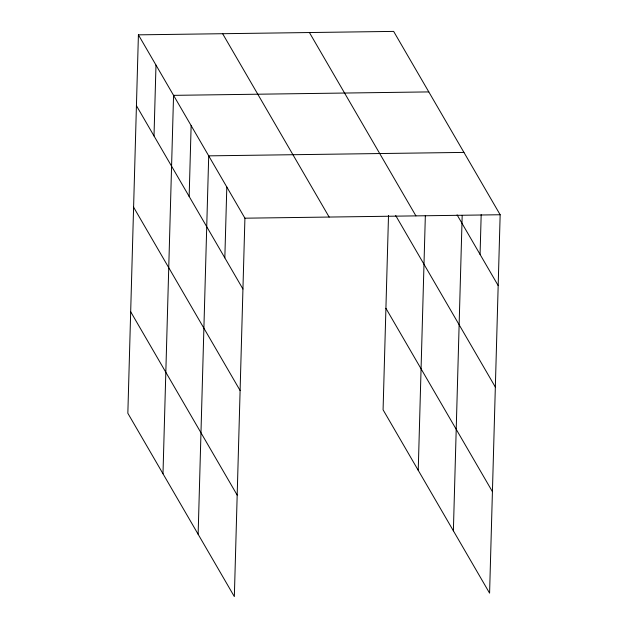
<?xml version="1.0" encoding="UTF-8"?>
<svg xmlns="http://www.w3.org/2000/svg" width="628" height="628" viewBox="0 0 628 628"><rect width="100%" height="100%" fill="white"/><g stroke="black" fill="none" stroke-linecap="round" stroke-linejoin="round"><path stroke-width="0.94" d="M138.411 34.846L127.845 413.255L234.346 596.6L244.92 218.191L138.411 34.846L393.654 31.4L500.155 214.745L489.589 593.154L383.08 409.809L388.512 215.467M154.009 135.946L155.987 65.1M162.99 473.755L173.556 95.354L428.798 91.908M189.154 196.446L191.132 125.608M198.134 534.263L208.708 155.854L463.943 152.408M224.832 257.873L226.81 187.026M418.232 470.309L425.352 215.451M453.377 530.817L462.184 215.49M480.075 254.419L481.181 214.635M244.92 218.191L500.155 214.745M457.082 214.847L498.177 285.591M309.423 32.538L415.924 215.883M395.671 215.506L495.343 387.084M385.922 308.309L492.423 491.653M222.642 33.708L329.143 217.053M136.433 105.692L242.942 289.037M133.599 207.185L240.1 390.53M130.679 311.755L237.18 495.107"/></g></svg>
